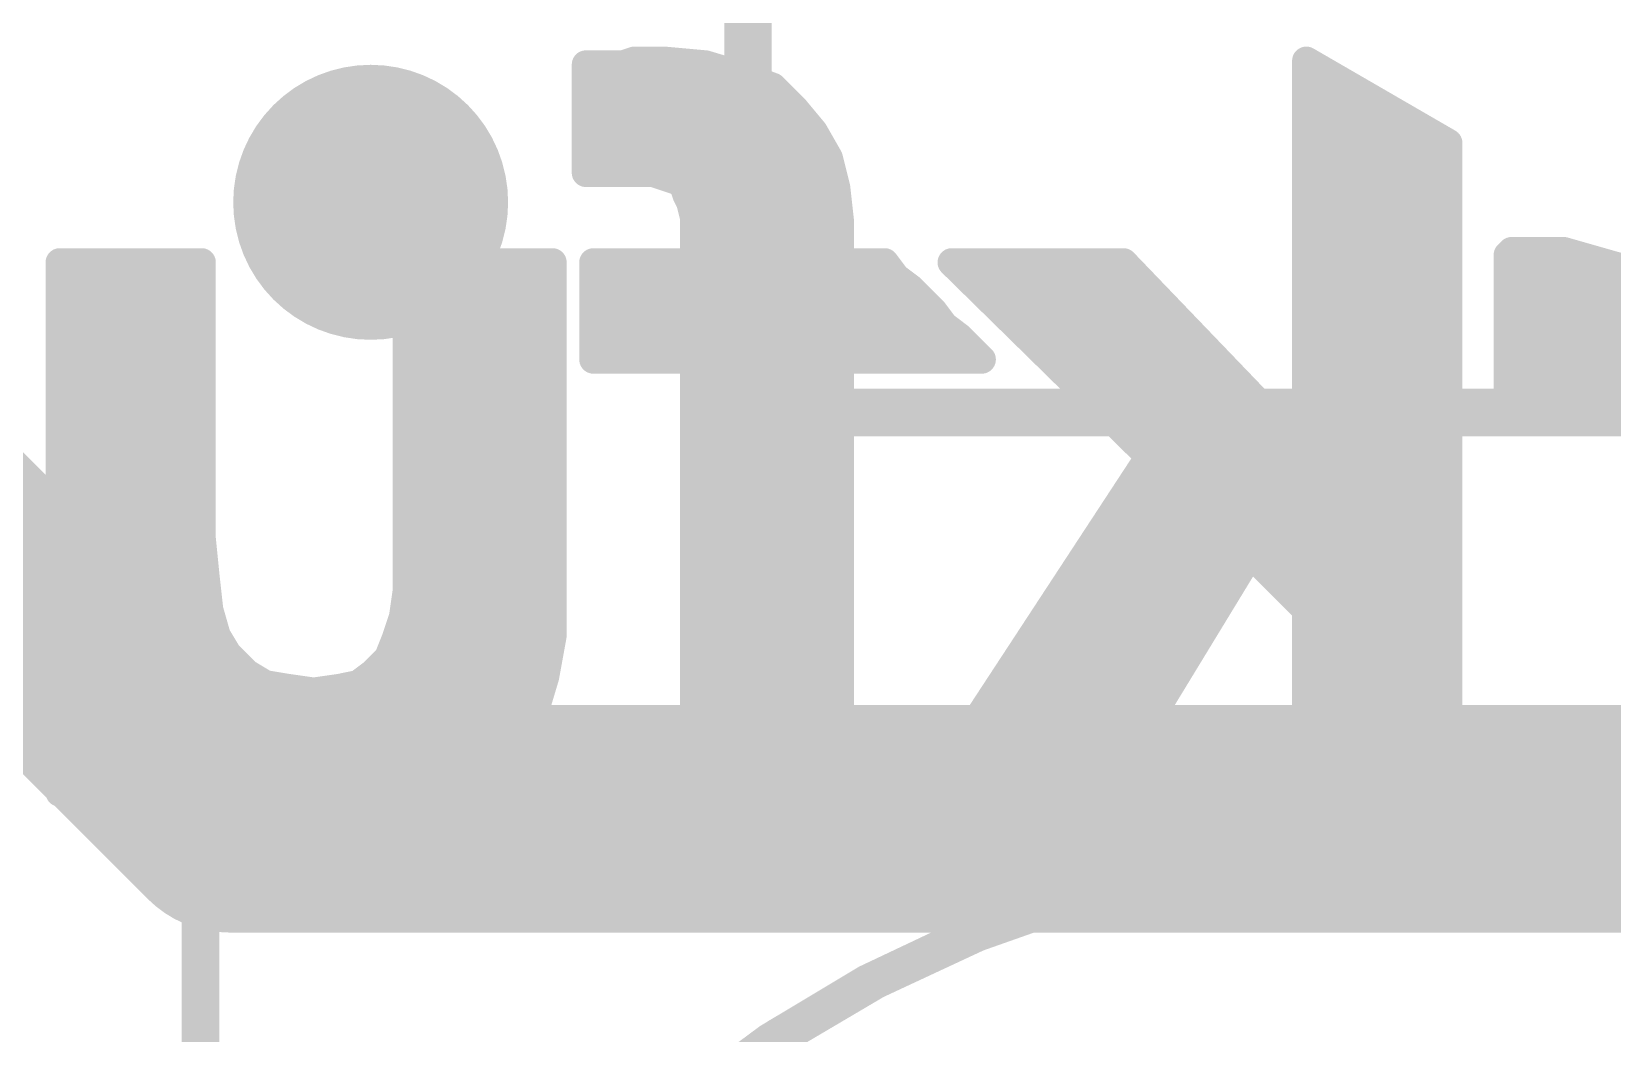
# Model space of a CAD drawing. Extents: x -34 to 73, y -20 to 26.
# Drawn here: x 15.221 to 19.456, y 6.537 to 9.22 of the extents above; entities that cross this region are included whole.
import ezdxf

# ---------------------------------------------------------------- set-up
doc = ezdxf.new("R2010")
doc.units = 0
for name, color, linetype in [('1', 12, 'CONTINUOUS'), ('18', 110, 'CONTINUOUS'), ('21', 41, 'CONTINUOUS'), ('22', 40, 'CONTINUOUS'), ('51', 53, 'CONTINUOUS')]:
    doc.layers.add(name, color=color, linetype=linetype)

# ---------------------------------------------------------------- blocks, each defined once
blk = doc.blocks.new('ROUNDV')
at = {"const_width": 0.5}
blk.add_lwpolyline([(0, -0.25, 1), (0, 0.25, 1), (0, -0.25)], format="xyb", dxfattribs=at)

msp = doc.modelspace()

# ---------------------------------------------------------------- linework, layer by layer
at = {"layer": '1', "const_width": 0.6096}
for points in [[(13.208, 9.652), (15.748, 7.112)], [(15.748, 7.112), (20.2411, 7.112)]]:
    msp.add_lwpolyline(points, dxfattribs=at)
at = {"layer": '1', "const_width": 0.3048}
for points in [[(15.748, 7.2644, 1), (15.748, 6.9596)], [(15.6402, 7.0042, 1), (15.8558, 7.2198)]]:
    msp.add_lwpolyline(points, format="xyb", dxfattribs=at)
at = {"layer": '21'}
for points, const_width in [([(17.14, 8.2), (17.14, 17.2)], 0.127), ([(32.94, 8.2), (17.14, 8.2)], 0.127), ([(15.673, 4.887), (15.673, 7.187)], 0.1016), ([(15.673, 7.187), (20.473, 7.187)], 0.1016)]:
    msp.add_lwpolyline(points, dxfattribs=dict(at, const_width=const_width))
for points, const_width in [([(17.14, 8.2318, 1), (17.14, 8.1683)], 0.0635), ([(17.1083, 8.2, 1), (17.1717, 8.2)], 0.0635), ([(15.6984, 7.187, 1), (15.6476, 7.187)], 0.0508), ([(15.673, 7.2124, 1), (15.673, 7.1616)], 0.0508), ([(21.873, 4.887, 0.7285), (15.973, 4.887)], 0.1016)]:
    msp.add_lwpolyline(points, format="xyb", dxfattribs=dict(at, const_width=const_width))
at = {"layer": '22', "const_width": 0.0762}
for points in [[(16.806, 9.132), (16.706, 9.132)], [(16.706, 9.132), (16.706, 8.842)], [(16.836, 9.142), (16.806, 9.132)], [(16.916, 9.142), (16.836, 9.142)], [(17.026, 9.132), (16.916, 9.142)], [(17.126, 9.102), (17.026, 9.132)], [(19.016, 8.922), (18.636, 9.142)], [(18.636, 9.142), (18.636, 8.092)], [(17.206, 9.072), (17.126, 9.102)], [(17.266, 9.012), (17.206, 9.072)], [(16.706, 9.0678), (17.2102, 9.0678)], [(18.636, 9.0678), (18.7642, 9.0678)], [(16.706, 8.9916), (17.283, 8.9916)], [(17.316, 8.952), (17.266, 9.012)], [(18.636, 8.9916), (18.8958, 8.9916)], [(17.356, 8.882), (17.316, 8.952)], [(16.706, 8.9154), (17.3369, 8.9154)], [(18.636, 8.9154), (19.016, 8.9154)], [(19.016, 7.182), (19.016, 8.922)], [(17.376, 8.802), (17.356, 8.882)], [(16.706, 8.842), (16.886, 8.842)], [(16.886, 8.842), (16.916, 8.832)], [(16.8944, 8.8392), (17.3667, 8.8392)], [(16.916, 8.832), (16.946, 8.822)], [(16.946, 8.822), (16.966, 8.812)], [(18.636, 8.8392), (19.016, 8.8392)], [(16.966, 8.812), (16.976, 8.782)], [(16.976, 8.782), (16.986, 8.762)], [(17.386, 8.712), (17.376, 8.802)], [(16.9855, 8.763), (17.3803, 8.763)], [(16.986, 8.762), (16.996, 8.722)], [(18.636, 8.763), (19.016, 8.763)], [(16.996, 8.722), (16.996, 8.602)], [(17.386, 8.602), (17.386, 8.712)], [(16.996, 8.6868), (17.386, 8.6868)], [(18.636, 8.6868), (19.016, 8.6868)], [(16.996, 8.6106), (17.386, 8.6106)], [(18.636, 8.6106), (19.016, 8.6106)], [(19.186, 8.632), (19.176, 8.622)], [(19.176, 8.622), (19.176, 8.262)], [(19.176, 8.6106), (19.4009, 8.6106)], [(19.326, 8.632), (19.186, 8.632)], [(19.396, 8.612), (19.326, 8.632)], [(19.466, 8.592), (19.396, 8.612)], [(15.676, 8.602), (15.296, 8.602)], [(15.296, 8.602), (15.296, 7.362)], [(15.676, 7.862), (15.676, 8.602)], [(16.616, 8.602), (16.226, 8.602)], [(16.226, 8.602), (16.226, 7.722)], [(16.616, 7.602), (16.616, 8.602)], [(16.996, 8.602), (16.726, 8.602)], [(16.726, 8.602), (16.726, 8.342)], [(17.506, 8.602), (17.386, 8.602)], [(17.536, 8.562), (17.506, 8.602)], [(17.576, 8.532), (17.536, 8.562)], [(18.146, 8.602), (17.686, 8.602)], [(17.686, 8.602), (18.216, 8.082)], [(18.636, 8.092), (18.146, 8.602)], [(19.526, 8.552), (19.466, 8.592)], [(15.296, 8.5344), (15.676, 8.5344)], [(16.226, 8.5344), (16.616, 8.5344)], [(16.726, 8.5344), (17.5728, 8.5344)], [(17.606, 8.502), (17.576, 8.532)], [(17.7549, 8.5344), (18.211, 8.5344)], [(18.636, 8.5344), (19.016, 8.5344)], [(19.176, 8.5344), (19.5524, 8.5344)], [(17.636, 8.472), (17.606, 8.502)], [(15.296, 8.4582), (15.676, 8.4582)], [(16.226, 8.4582), (16.616, 8.4582)], [(16.726, 8.4582), (17.6464, 8.4582)], [(17.666, 8.432), (17.636, 8.472)], [(17.8326, 8.4582), (18.2842, 8.4582)], [(18.636, 8.4582), (19.016, 8.4582)], [(19.176, 8.4582), (19.6385, 8.4582)], [(17.706, 8.402), (17.666, 8.432)], [(17.736, 8.372), (17.706, 8.402)], [(15.296, 8.382), (15.676, 8.382)], [(16.226, 8.382), (16.616, 8.382)], [(16.726, 8.382), (17.726, 8.382)], [(17.766, 8.342), (17.736, 8.372)], [(17.9102, 8.382), (18.3574, 8.382)], [(18.636, 8.382), (19.016, 8.382)], [(19.176, 8.382), (19.6846, 8.382)], [(15.296, 8.3058), (15.676, 8.3058)], [(16.226, 8.3058), (16.616, 8.3058)], [(16.726, 8.342), (16.996, 8.342)], [(16.996, 8.342), (16.996, 7.182)], [(16.996, 8.3058), (17.386, 8.3058)], [(17.386, 8.342), (17.766, 8.342)], [(17.386, 8.192), (17.386, 8.342)], [(17.9879, 8.3058), (18.4306, 8.3058)], [(18.636, 8.3058), (19.016, 8.3058)], [(19.176, 8.3058), (20.086, 8.3058)], [(19.186, 8.262), (19.206, 8.272)], [(19.206, 8.272), (19.316, 8.272)], [(19.316, 8.272), (19.416, 8.262)], [(15.296, 8.2296), (15.676, 8.2296)], [(16.226, 8.2296), (16.616, 8.2296)], [(16.996, 8.2296), (17.386, 8.2296)], [(18.0656, 8.2296), (18.5038, 8.2296)], [(18.636, 8.2296), (19.016, 8.2296)], [(19.176, 8.262), (19.186, 8.262)], [(19.416, 8.262), (19.496, 8.242)], [(17.386, 7.182), (17.386, 8.192)], [(15.296, 8.1534), (15.676, 8.1534)], [(16.226, 8.1534), (16.616, 8.1534)], [(16.996, 8.1534), (17.386, 8.1534)], [(18.1432, 8.1534), (18.577, 8.1534)], [(18.636, 8.1534), (19.016, 8.1534)], [(15.296, 8.0772), (15.676, 8.0772)], [(16.226, 8.0772), (16.616, 8.0772)], [(16.996, 8.0772), (17.386, 8.0772)], [(18.216, 8.082), (17.626, 7.182)], [(18.2129, 8.0772), (19.016, 8.0772)], [(15.296, 8.001), (15.676, 8.001)], [(16.226, 8.001), (16.616, 8.001)], [(16.996, 8.001), (17.386, 8.001)], [(18.1629, 8.001), (19.016, 8.001)], [(15.296, 7.9248), (15.676, 7.9248)], [(16.226, 7.9248), (16.616, 7.9248)], [(16.996, 7.9248), (17.386, 7.9248)], [(18.1129, 7.9248), (19.016, 7.9248)], [(15.296, 7.8486), (15.6773, 7.8486)], [(15.686, 7.762), (15.676, 7.862)], [(16.226, 7.8486), (16.616, 7.8486)], [(16.996, 7.8486), (17.386, 7.8486)], [(18.063, 7.8486), (19.016, 7.8486)], [(18.096, 7.182), (18.486, 7.822)], [(18.486, 7.822), (18.636, 7.672)], [(15.296, 7.7724), (15.685, 7.7724)], [(15.696, 7.672), (15.686, 7.762)], [(16.226, 7.7724), (16.616, 7.7724)], [(16.996, 7.7724), (17.386, 7.7724)], [(18.013, 7.7724), (18.4558, 7.7724)], [(18.5356, 7.7724), (19.016, 7.7724)], [(16.226, 7.722), (16.216, 7.652)], [(15.296, 7.6962), (15.6933, 7.6962)], [(15.716, 7.602), (15.696, 7.672)], [(16.2223, 7.6962), (16.616, 7.6962)], [(16.996, 7.6962), (17.386, 7.6962)], [(17.9631, 7.6962), (18.4093, 7.6962)], [(18.6118, 7.6962), (19.016, 7.6962)], [(18.636, 7.672), (18.636, 7.182)], [(16.216, 7.652), (16.196, 7.592)], [(15.296, 7.62), (15.7109, 7.62)], [(15.746, 7.552), (15.716, 7.602)], [(16.196, 7.592), (16.176, 7.542)], [(16.2053, 7.62), (16.616, 7.62)], [(16.596, 7.492), (16.616, 7.602)], [(16.996, 7.62), (17.386, 7.62)], [(17.9131, 7.62), (18.3629, 7.62)], [(18.636, 7.62), (19.016, 7.62)], [(15.296, 7.5438), (15.7542, 7.5438)], [(15.796, 7.502), (15.746, 7.552)], [(16.1767, 7.5438), (16.6054, 7.5438)], [(16.996, 7.5438), (17.386, 7.5438)], [(17.8632, 7.5438), (18.3165, 7.5438)], [(18.636, 7.5438), (19.016, 7.5438)], [(15.846, 7.472), (15.796, 7.502)], [(16.136, 7.502), (16.096, 7.472)], [(16.176, 7.542), (16.136, 7.502)], [(15.296, 7.4676), (15.8724, 7.4676)], [(15.906, 7.462), (15.846, 7.472)], [(15.976, 7.452), (15.906, 7.462)], [(16.046, 7.462), (15.976, 7.452)], [(16.096, 7.472), (16.046, 7.462)], [(16.074, 7.4676), (16.5887, 7.4676)], [(16.566, 7.392), (16.596, 7.492)], [(16.996, 7.4676), (17.386, 7.4676)], [(17.8132, 7.4676), (18.27, 7.4676)], [(18.636, 7.4676), (19.016, 7.4676)], [(15.296, 7.3914), (16.5657, 7.3914)], [(15.666, 7.182), (15.666, 7.382)], [(15.666, 7.382), (15.706, 7.322)], [(16.516, 7.302), (16.566, 7.392)], [(16.996, 7.3914), (17.386, 7.3914)], [(17.7633, 7.3914), (18.2236, 7.3914)], [(18.636, 7.3914), (19.016, 7.3914)], [(15.296, 7.362), (15.296, 7.182)], [(15.296, 7.3152), (15.666, 7.3152)], [(15.706, 7.322), (15.756, 7.282)], [(15.7145, 7.3152), (16.5233, 7.3152)], [(16.446, 7.242), (16.516, 7.302)], [(16.996, 7.3152), (17.386, 7.3152)], [(17.7133, 7.3152), (18.1772, 7.3152)], [(18.636, 7.3152), (19.016, 7.3152)], [(15.756, 7.282), (15.806, 7.232)], [(15.296, 7.239), (15.666, 7.239)], [(15.799, 7.239), (16.4406, 7.239)], [(15.806, 7.232), (15.856, 7.202)], [(16.356, 7.192), (16.446, 7.242)], [(16.996, 7.239), (17.386, 7.239)], [(17.6634, 7.239), (18.1307, 7.239)], [(18.636, 7.239), (19.016, 7.239)], [(15.296, 7.182), (15.666, 7.182)], [(15.856, 7.202), (15.916, 7.182)], [(15.916, 7.182), (15.976, 7.162)], [(15.9736, 7.1628), (16.2489, 7.1628)], [(16.246, 7.162), (16.356, 7.192)], [(16.996, 7.182), (17.386, 7.182)], [(17.626, 7.182), (18.096, 7.182)], [(18.636, 7.182), (19.016, 7.182)], [(15.976, 7.162), (16.036, 7.152)], [(16.036, 7.152), (16.106, 7.142)], [(16.106, 7.142), (16.246, 7.162)]]:
    msp.add_lwpolyline(points, dxfattribs=at)
at = {"layer": '22', "const_width": 0.0381}
for points in [[(16.725, 9.132, 1), (16.6869, 9.132)], [(16.706, 9.151, 1), (16.706, 9.1129)], [(16.8, 9.1501, 1), (16.812, 9.1139)], [(16.806, 9.1129, 1), (16.806, 9.151)], [(16.836, 9.1611, 1), (16.836, 9.123)], [(16.842, 9.1239, 1), (16.83, 9.1601)], [(16.9177, 9.161, 1), (16.9143, 9.123)], [(16.916, 9.123, 1), (16.916, 9.1611)], [(17.0315, 9.1502, 1), (17.0205, 9.1138)], [(17.0243, 9.113, 1), (17.0277, 9.151)], [(18.6455, 9.1585, 1), (18.6265, 9.1255)], [(18.655, 9.142, 1), (18.6169, 9.142)], [(17.1327, 9.1198, 1), (17.1193, 9.0842)], [(17.1205, 9.0838, 1), (17.1315, 9.1202)], [(17.2195, 9.0855, 1), (17.1925, 9.0585)], [(17.1993, 9.0542, 1), (17.2127, 9.0898)], [(16.706, 9.0869, 1), (16.706, 9.0488)], [(17.2102, 9.0488, 1), (17.2102, 9.0869)], [(18.636, 9.0869, 1), (18.636, 9.0488)], [(18.7642, 9.0488, 1), (18.7642, 9.0869)], [(16.706, 9.0107, 1), (16.706, 8.9726)], [(17.2806, 9.0242, 1), (17.2514, 8.9998)], [(17.2525, 8.9985, 1), (17.2795, 9.0255)], [(17.283, 8.9726, 1), (17.283, 9.0107)], [(18.636, 9.0107, 1), (18.636, 8.9726)], [(18.8958, 8.9726, 1), (18.8958, 9.0107)], [(17.3325, 8.9615, 1), (17.2995, 8.9425)], [(17.3014, 8.9398, 1), (17.3306, 8.9642)], [(16.706, 8.9345, 1), (16.706, 8.8963)], [(17.3369, 8.8963, 1), (17.3369, 8.9345)], [(18.636, 8.9345, 1), (18.636, 8.8963)], [(19.0351, 8.922, 1), (18.997, 8.922)], [(19.0065, 8.9055, 1), (19.0255, 8.9385)], [(19.016, 8.8963, 1), (19.016, 8.9345)], [(17.3745, 8.8866, 1), (17.3375, 8.8774)], [(17.3395, 8.8725, 1), (17.3725, 8.8915)], [(16.706, 8.8611, 1), (16.706, 8.823)], [(16.6869, 8.842, 1), (16.725, 8.842)], [(16.892, 8.8601, 1), (16.88, 8.8239)], [(16.8944, 8.8582, 1), (16.8944, 8.8201)], [(16.886, 8.823, 1), (16.886, 8.8611)], [(16.922, 8.8501, 1), (16.91, 8.8139)], [(16.91, 8.8139, 1), (16.922, 8.8501)], [(16.9545, 8.839, 1), (16.9375, 8.805)], [(16.94, 8.8039, 1), (16.952, 8.8401)], [(17.3667, 8.8201, 1), (17.3667, 8.8582)], [(18.636, 8.8582, 1), (18.636, 8.8201)], [(19.016, 8.8201, 1), (19.016, 8.8582)], [(16.9841, 8.818, 1), (16.9479, 8.806)], [(16.993, 8.7905, 1), (16.959, 8.7735)], [(16.9575, 8.795, 1), (16.9745, 8.829)], [(17.3949, 8.8041, 1), (17.3571, 8.7999)], [(17.3575, 8.7974, 1), (17.3945, 8.8066)], [(16.9579, 8.776, 1), (16.9941, 8.788)], [(16.9855, 8.782, 1), (16.9855, 8.7439)], [(17.0045, 8.7666, 1), (16.9675, 8.7574)], [(16.969, 8.7535, 1), (17.003, 8.7705)], [(17.3803, 8.7439, 1), (17.3803, 8.782)], [(18.636, 8.782, 1), (18.636, 8.7439)], [(19.016, 8.7439, 1), (19.016, 8.782)], [(17.0151, 8.722, 1), (16.977, 8.722)], [(16.9775, 8.7174, 1), (17.0145, 8.7266)], [(17.405, 8.712, 1), (17.3669, 8.712)], [(17.3671, 8.7099, 1), (17.4049, 8.7141)], [(16.996, 8.7058, 1), (16.996, 8.6677)], [(17.386, 8.6677, 1), (17.386, 8.7058)], [(18.636, 8.7058, 1), (18.636, 8.6677)], [(19.016, 8.6677, 1), (19.016, 8.7058)], [(16.996, 8.6296, 1), (16.996, 8.5915)], [(17.386, 8.5915, 1), (17.386, 8.6296)], [(18.636, 8.6296, 1), (18.636, 8.5915)], [(19.016, 8.5915, 1), (19.016, 8.6296)], [(19.1625, 8.6355, 1), (19.1895, 8.6085)], [(19.176, 8.6296, 1), (19.176, 8.5915)], [(19.1951, 8.622, 1), (19.157, 8.622)], [(19.186, 8.651, 1), (19.186, 8.6129)], [(19.1995, 8.6185, 1), (19.1725, 8.6455)], [(19.3312, 8.6503, 1), (19.3208, 8.6137)], [(19.326, 8.6129, 1), (19.326, 8.651)], [(19.4012, 8.6303, 1), (19.3908, 8.5937)], [(19.3908, 8.5937, 1), (19.4012, 8.6303)], [(19.4009, 8.5915, 1), (19.4009, 8.6296)], [(15.296, 8.6211, 1), (15.296, 8.583)], [(15.3151, 8.602, 1), (15.277, 8.602)], [(15.6951, 8.602, 1), (15.657, 8.602)], [(15.676, 8.583, 1), (15.676, 8.6211)], [(16.226, 8.6211, 1), (16.226, 8.583)], [(16.245, 8.602, 1), (16.2069, 8.602)], [(16.635, 8.602, 1), (16.5969, 8.602)], [(16.616, 8.583, 1), (16.616, 8.6211)], [(16.726, 8.6211, 1), (16.726, 8.583)], [(16.745, 8.602, 1), (16.7069, 8.602)], [(16.977, 8.602, 1), (17.0151, 8.602)], [(16.996, 8.583, 1), (16.996, 8.6211)], [(17.386, 8.6211, 1), (17.386, 8.583)], [(17.3669, 8.602, 1), (17.405, 8.602)], [(17.5212, 8.6134, 1), (17.4908, 8.5906)], [(17.506, 8.583, 1), (17.506, 8.6211)], [(17.5474, 8.5772, 1), (17.5246, 8.5468)], [(17.686, 8.6211, 1), (17.686, 8.583)], [(17.6993, 8.6156, 1), (17.6727, 8.5884)], [(18.1597, 8.6152, 1), (18.1323, 8.5888)], [(18.146, 8.583, 1), (18.146, 8.6211)], [(19.4766, 8.6079, 1), (19.4554, 8.5761)], [(19.4608, 8.5737, 1), (19.4712, 8.6103)], [(15.296, 8.5534, 1), (15.296, 8.5153)], [(15.676, 8.5153, 1), (15.676, 8.5534)], [(16.226, 8.5534, 1), (16.226, 8.5153)], [(16.616, 8.5153, 1), (16.616, 8.5534)], [(16.726, 8.5534, 1), (16.726, 8.5153)], [(17.5208, 8.5506, 1), (17.5512, 8.5734)], [(17.5895, 8.5455, 1), (17.5625, 8.5185)], [(17.5646, 8.5168, 1), (17.5874, 8.5472)], [(17.5728, 8.5153, 1), (17.5728, 8.5534)], [(17.7549, 8.5534, 1), (17.7549, 8.5153)], [(18.211, 8.5153, 1), (18.211, 8.5534)], [(18.636, 8.5534, 1), (18.636, 8.5153)], [(19.016, 8.5153, 1), (19.016, 8.5534)], [(19.176, 8.5534, 1), (19.176, 8.5153)], [(17.6195, 8.5155, 1), (17.5925, 8.4885)], [(17.5925, 8.4885, 1), (17.6195, 8.5155)], [(15.296, 8.4772, 1), (15.296, 8.4391)], [(15.676, 8.4391, 1), (15.676, 8.4772)], [(16.226, 8.4772, 1), (16.226, 8.4391)], [(16.616, 8.4391, 1), (16.616, 8.4772)], [(16.726, 8.4772, 1), (16.726, 8.4391)], [(17.6512, 8.4834, 1), (17.6208, 8.4606)], [(17.6225, 8.4585, 1), (17.6495, 8.4855)], [(17.6464, 8.4391, 1), (17.6464, 8.4772)], [(17.8326, 8.4772, 1), (17.8326, 8.4391)], [(18.2842, 8.4391, 1), (18.2842, 8.4772)], [(18.636, 8.4772, 1), (18.636, 8.4391)], [(19.016, 8.4391, 1), (19.016, 8.4772)], [(19.176, 8.4772, 1), (19.176, 8.4391)], [(17.6774, 8.4472, 1), (17.6546, 8.4168)], [(17.6508, 8.4206, 1), (17.6812, 8.4434)], [(17.7195, 8.4155, 1), (17.6925, 8.3885)], [(17.6946, 8.3868, 1), (17.7174, 8.4172)], [(15.296, 8.401, 1), (15.296, 8.3629)], [(15.676, 8.3629, 1), (15.676, 8.401)], [(16.226, 8.401, 1), (16.226, 8.3629)], [(16.616, 8.3629, 1), (16.616, 8.401)], [(16.726, 8.401, 1), (16.726, 8.3629)], [(17.7495, 8.3855, 1), (17.7225, 8.3585)], [(17.7225, 8.3585, 1), (17.7495, 8.3855)], [(17.726, 8.3629, 1), (17.726, 8.401)], [(17.9102, 8.401, 1), (17.9102, 8.3629)], [(18.3574, 8.3629, 1), (18.3574, 8.401)], [(18.636, 8.401, 1), (18.636, 8.3629)], [(19.016, 8.3629, 1), (19.016, 8.401)], [(19.176, 8.401, 1), (19.176, 8.3629)], [(15.296, 8.3248, 1), (15.296, 8.2867)], [(15.676, 8.2867, 1), (15.676, 8.3248)], [(16.226, 8.3248, 1), (16.226, 8.2867)], [(16.616, 8.2867, 1), (16.616, 8.3248)], [(16.726, 8.3611, 1), (16.726, 8.323)], [(16.7069, 8.342, 1), (16.745, 8.342)], [(16.996, 8.3248, 1), (16.996, 8.2867)], [(17.0151, 8.342, 1), (16.977, 8.342)], [(16.996, 8.323, 1), (16.996, 8.3611)], [(17.386, 8.3611, 1), (17.386, 8.323)], [(17.405, 8.342, 1), (17.3669, 8.342)], [(17.386, 8.2867, 1), (17.386, 8.3248)], [(17.7525, 8.3285, 1), (17.7795, 8.3555)], [(17.766, 8.323, 1), (17.766, 8.3611)], [(17.9879, 8.3248, 1), (17.9879, 8.2867)], [(18.4306, 8.2867, 1), (18.4306, 8.3248)], [(18.636, 8.3248, 1), (18.636, 8.2867)], [(19.016, 8.2867, 1), (19.016, 8.3248)], [(19.176, 8.3248, 1), (19.176, 8.2867)], [(19.206, 8.2911, 1), (19.206, 8.253)], [(19.2145, 8.255, 1), (19.1975, 8.289)], [(19.3179, 8.291, 1), (19.3141, 8.253)], [(19.316, 8.253, 1), (19.316, 8.2911)], [(15.296, 8.2486, 1), (15.296, 8.2105)], [(15.676, 8.2105, 1), (15.676, 8.2486)], [(16.226, 8.2486, 1), (16.226, 8.2105)], [(16.616, 8.2105, 1), (16.616, 8.2486)], [(16.996, 8.2486, 1), (16.996, 8.2105)], [(17.386, 8.2105, 1), (17.386, 8.2486)], [(18.0656, 8.2486, 1), (18.0656, 8.2105)], [(18.5038, 8.2105, 1), (18.5038, 8.2486)], [(18.636, 8.2486, 1), (18.636, 8.2105)], [(19.016, 8.2105, 1), (19.016, 8.2486)], [(19.176, 8.2811, 1), (19.176, 8.243)], [(19.157, 8.262, 1), (19.1951, 8.262)], [(19.1775, 8.279, 1), (19.1945, 8.245)], [(19.186, 8.243, 1), (19.186, 8.2811)], [(19.4206, 8.2805, 1), (19.4114, 8.2435)], [(19.4141, 8.243, 1), (19.4179, 8.281)], [(17.405, 8.192, 1), (17.3669, 8.192)], [(15.296, 8.1724, 1), (15.296, 8.1343)], [(15.676, 8.1343, 1), (15.676, 8.1724)], [(16.226, 8.1724, 1), (16.226, 8.1343)], [(16.616, 8.1343, 1), (16.616, 8.1724)], [(16.996, 8.1724, 1), (16.996, 8.1343)], [(17.3669, 8.192, 1), (17.405, 8.192)], [(17.386, 8.1343, 1), (17.386, 8.1724)], [(18.1432, 8.1724, 1), (18.1432, 8.1343)], [(18.577, 8.1343, 1), (18.577, 8.1724)], [(18.636, 8.1724, 1), (18.636, 8.1343)], [(19.016, 8.1343, 1), (19.016, 8.1724)], [(15.296, 8.0963, 1), (15.296, 8.0582)], [(15.676, 8.0582, 1), (15.676, 8.0963)], [(16.226, 8.0963, 1), (16.226, 8.0582)], [(16.616, 8.0582, 1), (16.616, 8.0963)], [(16.996, 8.0963, 1), (16.996, 8.0582)], [(17.386, 8.0582, 1), (17.386, 8.0963)], [(18.2129, 8.0963, 1), (18.2129, 8.0582)], [(18.2319, 8.0716, 1), (18.2001, 8.0924)], [(18.2027, 8.0684, 1), (18.2293, 8.0956)], [(18.6169, 8.092, 1), (18.655, 8.092)], [(18.6223, 8.0788, 1), (18.6497, 8.1052)], [(19.016, 8.0582, 1), (19.016, 8.0963)], [(15.296, 8.0201, 1), (15.296, 7.982)], [(15.676, 7.982, 1), (15.676, 8.0201)], [(16.226, 8.0201, 1), (16.226, 7.982)], [(16.616, 7.982, 1), (16.616, 8.0201)], [(16.996, 8.0201, 1), (16.996, 7.982)], [(17.386, 7.982, 1), (17.386, 8.0201)], [(18.1629, 8.0201, 1), (18.1629, 7.982)], [(19.016, 7.982, 1), (19.016, 8.0201)], [(15.296, 7.9439, 1), (15.296, 7.9058)], [(15.676, 7.9058, 1), (15.676, 7.9439)], [(16.226, 7.9439, 1), (16.226, 7.9058)], [(16.616, 7.9058, 1), (16.616, 7.9439)], [(16.996, 7.9439, 1), (16.996, 7.9058)], [(17.386, 7.9058, 1), (17.386, 7.9439)], [(18.1129, 7.9439, 1), (18.1129, 7.9058)], [(19.016, 7.9058, 1), (19.016, 7.9439)], [(15.296, 7.8677, 1), (15.296, 7.8296)], [(15.695, 7.8639, 1), (15.657, 7.8601)], [(15.657, 7.862, 1), (15.6951, 7.862)], [(15.6773, 7.8296, 1), (15.6773, 7.8677)], [(16.226, 7.8677, 1), (16.226, 7.8296)], [(16.616, 7.8296, 1), (16.616, 7.8677)], [(16.996, 7.8677, 1), (16.996, 7.8296)], [(17.386, 7.8296, 1), (17.386, 7.8677)], [(18.063, 7.8677, 1), (18.063, 7.8296)], [(19.016, 7.8296, 1), (19.016, 7.8677)], [(18.4995, 7.8355, 1), (18.4725, 7.8085)], [(18.5023, 7.8121, 1), (18.4697, 7.8319)], [(15.296, 7.7915, 1), (15.296, 7.7534)], [(15.7049, 7.7641, 1), (15.6671, 7.7599)], [(15.685, 7.7534, 1), (15.685, 7.7915)], [(16.226, 7.7915, 1), (16.226, 7.7534)], [(16.616, 7.7534, 1), (16.616, 7.7915)], [(16.996, 7.7915, 1), (16.996, 7.7534)], [(17.386, 7.7534, 1), (17.386, 7.7915)], [(18.013, 7.7915, 1), (18.013, 7.7534)], [(18.4558, 7.7534, 1), (18.4558, 7.7915)], [(18.5356, 7.7915, 1), (18.5356, 7.7534)], [(19.016, 7.7534, 1), (19.016, 7.7915)], [(15.667, 7.7601, 1), (15.705, 7.7639)], [(16.2449, 7.7193, 1), (16.2071, 7.7247)], [(15.296, 7.7153, 1), (15.296, 7.6772)], [(15.7143, 7.6772, 1), (15.6777, 7.6668)], [(15.6933, 7.6772, 1), (15.6933, 7.7153)], [(16.2223, 7.7153, 1), (16.2223, 7.6772)], [(16.2069, 7.722, 1), (16.245, 7.722)], [(16.616, 7.6772, 1), (16.616, 7.7153)], [(16.996, 7.7153, 1), (16.996, 7.6772)], [(17.386, 7.6772, 1), (17.386, 7.7153)], [(17.9631, 7.7153, 1), (17.9631, 7.6772)], [(18.4093, 7.6772, 1), (18.4093, 7.7153)], [(18.6118, 7.7153, 1), (18.6118, 7.6772)], [(18.655, 7.672, 1), (18.6169, 7.672)], [(19.016, 7.6772, 1), (19.016, 7.7153)], [(15.6771, 7.6699, 1), (15.7149, 7.6741)], [(16.1971, 7.6547, 1), (16.2349, 7.6493)], [(16.2341, 7.646, 1), (16.1979, 7.658)], [(18.6225, 7.6585, 1), (18.6495, 7.6855)], [(15.296, 7.6391, 1), (15.296, 7.601)], [(15.7323, 7.6118, 1), (15.6997, 7.5922)], [(15.6977, 7.5968, 1), (15.7343, 7.6072)], [(15.7109, 7.601, 1), (15.7109, 7.6391)], [(16.2137, 7.5849, 1), (16.1783, 7.5991)], [(16.2053, 7.6391, 1), (16.2053, 7.601)], [(16.6347, 7.5986, 1), (16.5973, 7.6054)], [(16.616, 7.601, 1), (16.616, 7.6391)], [(16.996, 7.6391, 1), (16.996, 7.601)], [(17.386, 7.601, 1), (17.386, 7.6391)], [(17.9131, 7.6391, 1), (17.9131, 7.601)], [(18.3629, 7.601, 1), (18.3629, 7.6391)], [(18.636, 7.6391, 1), (18.636, 7.601)], [(19.016, 7.601, 1), (19.016, 7.6391)], [(15.296, 7.5629, 1), (15.296, 7.5248)], [(15.7595, 7.5655, 1), (15.7325, 7.5385)], [(15.7542, 7.5248, 1), (15.7542, 7.5629)], [(16.1767, 7.5629, 1), (16.1767, 7.5248)], [(16.1779, 7.598, 1), (16.2141, 7.586)], [(16.5969, 7.602, 1), (16.635, 7.602)], [(16.6054, 7.5248, 1), (16.6054, 7.5629)], [(16.996, 7.5629, 1), (16.996, 7.5248)], [(17.386, 7.5248, 1), (17.386, 7.5629)], [(17.8632, 7.5629, 1), (17.8632, 7.5248)], [(18.3165, 7.5248, 1), (18.3165, 7.5629)], [(18.636, 7.5629, 1), (18.636, 7.5248)], [(19.016, 7.5248, 1), (19.016, 7.5629)], [(15.7297, 7.5422, 1), (15.7623, 7.5618)], [(15.8058, 7.5183, 1), (15.7862, 7.4857)], [(16.1474, 7.4868, 1), (16.1246, 7.5172)], [(16.1583, 7.5491, 1), (16.1937, 7.5349)], [(16.1895, 7.5285, 1), (16.1625, 7.5555)], [(15.296, 7.4867, 1), (15.296, 7.4486)], [(15.7825, 7.4885, 1), (15.8095, 7.5155)], [(15.8491, 7.4908, 1), (15.8429, 7.4532)], [(15.8362, 7.4557, 1), (15.8558, 7.4883)], [(15.8724, 7.4486, 1), (15.8724, 7.4867)], [(15.9087, 7.4809, 1), (15.9033, 7.4431)], [(15.9029, 7.4432, 1), (15.9091, 7.4808)], [(16.0423, 7.4807, 1), (16.0497, 7.4433)], [(16.0487, 7.4431, 1), (16.0433, 7.4809)], [(16.074, 7.4867, 1), (16.074, 7.4486)], [(16.0846, 7.4872, 1), (16.1074, 7.4568)], [(16.0997, 7.4533, 1), (16.0923, 7.4907)], [(16.1225, 7.5155, 1), (16.1495, 7.4885)], [(16.5773, 7.4954, 1), (16.6147, 7.4886)], [(16.6142, 7.4865, 1), (16.5778, 7.4975)], [(16.5887, 7.4486, 1), (16.5887, 7.4867)], [(16.996, 7.4867, 1), (16.996, 7.4486)], [(17.386, 7.4486, 1), (17.386, 7.4867)], [(17.8132, 7.4867, 1), (17.8132, 7.4486)], [(18.27, 7.4486, 1), (18.27, 7.4867)], [(18.636, 7.4867, 1), (18.636, 7.4486)], [(19.016, 7.4486, 1), (19.016, 7.4867)], [(15.9733, 7.4709, 1), (15.9787, 7.4331)], [(15.9733, 7.4331, 1), (15.9787, 7.4709)], [(15.296, 7.4104, 1), (15.296, 7.3723)], [(15.6819, 7.3926, 1), (15.6501, 7.3714)], [(15.6851, 7.382, 1), (15.647, 7.382)], [(16.5478, 7.3975, 1), (16.5842, 7.3865)], [(16.5827, 7.3827, 1), (16.5493, 7.4013)], [(16.5657, 7.3723, 1), (16.5657, 7.4104)], [(16.996, 7.4104, 1), (16.996, 7.3723)], [(17.386, 7.3723, 1), (17.386, 7.4104)], [(17.7633, 7.4104, 1), (17.7633, 7.3723)], [(18.2236, 7.3723, 1), (18.2236, 7.4104)], [(18.636, 7.4104, 1), (18.636, 7.3723)], [(19.016, 7.3723, 1), (19.016, 7.4104)], [(15.3151, 7.362, 1), (15.277, 7.362)], [(15.277, 7.362, 1), (15.3151, 7.362)], [(15.296, 7.3342, 1), (15.296, 7.2961)], [(15.666, 7.2961, 1), (15.666, 7.3342)], [(15.7179, 7.3369, 1), (15.6941, 7.3071)], [(15.6901, 7.3114, 1), (15.7219, 7.3326)], [(15.7145, 7.3342, 1), (15.7145, 7.2961)], [(16.4993, 7.3113, 1), (16.5327, 7.2927)], [(16.5284, 7.2875, 1), (16.5036, 7.3165)], [(16.5233, 7.2961, 1), (16.5233, 7.3342)], [(16.996, 7.3342, 1), (16.996, 7.2961)], [(17.386, 7.2961, 1), (17.386, 7.3342)], [(17.7133, 7.3342, 1), (17.7133, 7.2961)], [(18.1772, 7.2961, 1), (18.1772, 7.3342)], [(18.636, 7.3342, 1), (18.636, 7.2961)], [(19.016, 7.2961, 1), (19.016, 7.3342)], [(15.7695, 7.2955, 1), (15.7425, 7.2685)], [(15.7441, 7.2671, 1), (15.7679, 7.2969)], [(15.296, 7.2581, 1), (15.296, 7.22)], [(15.666, 7.22, 1), (15.666, 7.2581)], [(15.799, 7.2581, 1), (15.799, 7.22)], [(15.8158, 7.2483, 1), (15.7962, 7.2157)], [(15.7925, 7.2185, 1), (15.8195, 7.2455)], [(16.4336, 7.2565, 1), (16.4584, 7.2275)], [(16.4553, 7.2253, 1), (16.4367, 7.2587)], [(16.4406, 7.22, 1), (16.4406, 7.2581)], [(16.996, 7.2581, 1), (16.996, 7.22)], [(17.386, 7.22, 1), (17.386, 7.2581)], [(17.6634, 7.2581, 1), (17.6634, 7.22)], [(18.1307, 7.22, 1), (18.1307, 7.2581)], [(18.636, 7.2581, 1), (18.636, 7.22)], [(19.016, 7.22, 1), (19.016, 7.2581)], [(15.296, 7.2011, 1), (15.296, 7.163)], [(15.277, 7.182, 1), (15.3151, 7.182)], [(15.647, 7.182, 1), (15.6851, 7.182)], [(15.666, 7.163, 1), (15.666, 7.2011)], [(15.862, 7.2201, 1), (15.85, 7.1839)], [(15.8462, 7.1857, 1), (15.8658, 7.2183)], [(15.922, 7.2001, 1), (15.91, 7.1639)], [(15.91, 7.1639, 1), (15.922, 7.2001)], [(15.9736, 7.1819, 1), (15.9736, 7.1438)], [(16.2489, 7.1438, 1), (16.2489, 7.1819)], [(16.3467, 7.2087, 1), (16.3653, 7.1753)], [(16.361, 7.1736, 1), (16.351, 7.2104)], [(16.996, 7.2011, 1), (16.996, 7.163)], [(16.977, 7.182, 1), (17.0151, 7.182)], [(17.3669, 7.182, 1), (17.405, 7.182)], [(17.386, 7.163, 1), (17.386, 7.2011)], [(17.626, 7.2011, 1), (17.626, 7.163)], [(17.6101, 7.1924, 1), (17.6419, 7.1716)], [(18.0797, 7.1919, 1), (18.1123, 7.1721)], [(18.096, 7.163, 1), (18.096, 7.2011)], [(18.636, 7.2011, 1), (18.636, 7.163)], [(18.6169, 7.182, 1), (18.655, 7.182)], [(18.997, 7.182, 1), (19.0351, 7.182)], [(19.016, 7.163, 1), (19.016, 7.2011)], [(15.9791, 7.1808, 1), (15.9729, 7.1432)], [(15.97, 7.1439, 1), (15.982, 7.1801)], [(16.0387, 7.1709, 1), (16.0333, 7.1331)], [(16.0329, 7.1332, 1), (16.0391, 7.1708)], [(16.1033, 7.1609, 1), (16.1087, 7.1231)], [(16.1033, 7.1231, 1), (16.1087, 7.1609)], [(16.241, 7.1804, 1), (16.251, 7.1436)], [(16.2487, 7.1431, 1), (16.2433, 7.1809)]]:
    msp.add_lwpolyline(points, format="xyb", dxfattribs=at)
at = {"layer": '51', "const_width": 0.1016}
for points in [[(15.673, 7.187), (20.473, 7.187)], [(15.673, 0.687), (15.673, 7.187)]]:
    msp.add_lwpolyline(points, dxfattribs=at)
at = {"layer": '51'}
for points, const_width in [([(15.673, 7.2124, 1), (15.673, 7.1616)], 0.0508), ([(15.6984, 7.187, 1), (15.6476, 7.187)], 0.0508), ([(18.923, 0.837, 1), (18.923, 7.037, 1), (18.923, 0.837)], 0.1016)]:
    msp.add_lwpolyline(points, format="xyb", dxfattribs=dict(at, const_width=const_width))

# ---------------------------------------------------------------- block references
at = {"layer": '18', "xscale": 0.7366, "yscale": 0.7366}
msp.add_blockref('ROUNDV', (16.129, 8.763), dxfattribs=at)
msp.add_blockref('ROUNDV', (16.129, 8.763), dxfattribs=at)

doc.saveas('drawing.dxf')
